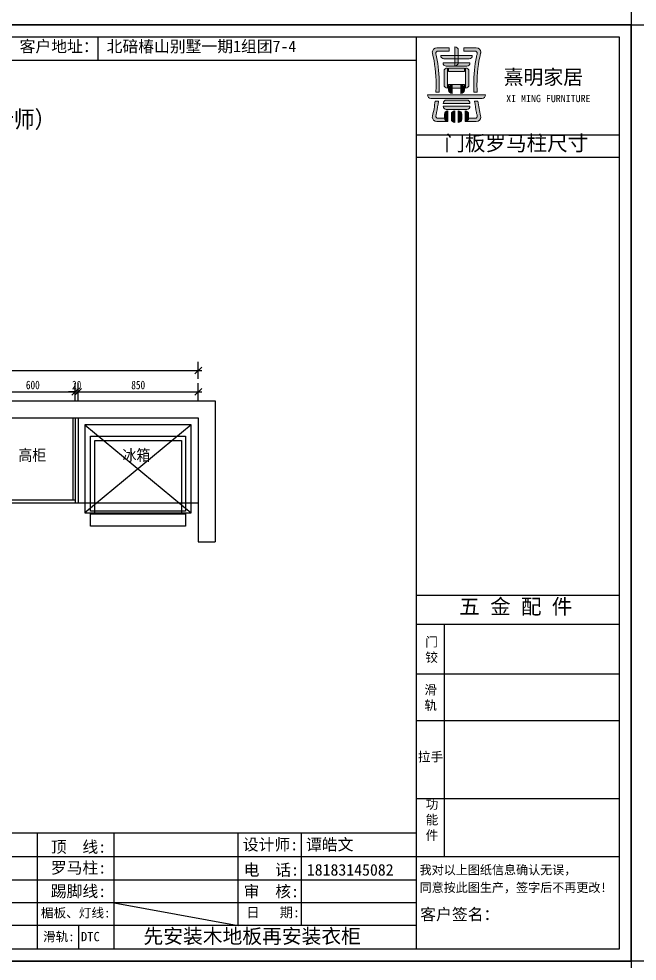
# Model space of a CAD drawing. Header units: millimetres. Extents: x -497855 to 324262, y -590254 to -173602.
# Drawn here: x -492930 to -488559, y -577022 to -570363 of the extents above; entities that cross this region are included whole.
import ezdxf

# ---------------------------------------------------------------- set-up
doc = ezdxf.new("R2010")
doc.units = ezdxf.units.MM
doc.header["$PDMODE"] = 3
for name, color, linetype in [('_U+56FE_U+5C42 1', 7, 'Continuous'), ('C', 145, 'Continuous'), ('DS-HIGH-CABINET', 40, 'Continuous'), ('水电图层', 4, 'Continuous')]:
    doc.layers.add(name, color=color, linetype=linetype)
doc.styles.get("Standard").update_dxf_attribs({"font": 'txt', "bigfont": 'gbcbig.shx'})
doc.styles.add('宋体', font='', dxfattribs={"width": 0.9})
doc.styles.add('数、文', font='', dxfattribs={"width": 0.8})
doc.styles.add('楷体', font='')
doc.styles.add('黑体', font='simhei.ttf')
doc.styles.get('宋体').set_extended_font_data('SimSun')
doc.styles.get('数、文').set_extended_font_data('SimSun')
doc.styles.get('楷体').set_extended_font_data('KaiTi_GB2312')
doc.dimstyles.new('60', dxfattribs={"dimscale": 60, "dimtxt": 1, "dimasz": 0.8, "dimexe": 1, "dimexo": 3, "dimgap": 0.3, "dimtad": 1, "dimdec": 0, "dimtxsty": '数、文', "dimblk": 'OBLIQUE', "dimcen": 0.3, "dimdle": 0.4, "dimclrd": 8, "dimclre": 8, "dimclrt": 1, "dimadec": 0, "dimazin": 0, "dimtfac": 1, "dimtdec": 0, "dimtix": 1, "dimtofl": 0, "dimtmove": 1, "dimatfit": 3, "dimldrblk": 'DOT', "dimfxl": 1, "dimfxlon": 1, "dimtolj": 1, "dimarcsym": 0})

# ---------------------------------------------------------------- blocks, each defined once
blk = doc.blocks.new('block 6')
at = {"layer": '_U+56FE_U+5C42 1'}
h = blk.add_hatch(color=12, dxfattribs=at)
h.dxf.hatch_style = 2
edge = h.paths.add_edge_path()
edge.add_spline(control_points=[(-140.58, 48.54), (-140.58, 48.54), (-140.58, 48.54), (-140.58, 48.54), (-140.58, 48.54), (-140.58, 48.77), (-140.75, 48.96), (-140.96, 48.96), (-140.96, 48.96), (-143.4, 48.96), (-143.4, 48.96), (-143.6, 48.96), (-143.77, 48.77), (-143.77, 48.54), (-143.77, 48.54), (-143.77, 48.54), (-143.77, 48.54), (-143.77, 48.54), (-140.58, 48.54), (-140.58, 48.54), (-140.58, 48.54)], knot_values=[0, 0, 0, 0, 0.0001, 0.0002, 1, 1, 1, 2, 2, 2, 3, 3, 3, 4, 4, 4, 5, 5, 5, 6, 6, 6, 6], degree=3, periodic=0)
h = blk.add_hatch(color=12, dxfattribs=at)
h.dxf.hatch_style = 2
edge = h.paths.add_edge_path()
edge.add_spline(control_points=[(-140.58, 48.25), (-140.58, 48.25), (-140.58, 48.25), (-140.58, 48.25), (-140.58, 48.25), (-140.58, 48.01), (-140.75, 47.83), (-140.96, 47.83), (-140.96, 47.83), (-143.4, 47.83), (-143.4, 47.83), (-143.6, 47.83), (-143.77, 48.01), (-143.77, 48.25), (-143.77, 48.25), (-143.77, 48.25), (-143.77, 48.25), (-143.77, 48.25), (-140.58, 48.25), (-140.58, 48.25), (-140.58, 48.25)], knot_values=[0, 0, 0, 0, 0.0001, 0.0002, 1, 1, 1, 2, 2, 2, 3, 3, 3, 4, 4, 4, 5, 5, 5, 6, 6, 6, 6], degree=3, periodic=0)
at = {"layer": '_U+56FE_U+5C42 1', "lineweight": 0}
for points in [[(-140.58, 48.54), (-140.58, 48.54), (-140.58, 48.54), (-140.58, 48.54), (-140.58, 48.77), (-140.75, 48.96), (-140.96, 48.96), (-140.96, 48.96), (-143.4, 48.96), (-143.4, 48.96), (-143.6, 48.96), (-143.77, 48.77), (-143.77, 48.54), (-143.77, 48.54), (-143.77, 48.54), (-143.77, 48.54), (-143.77, 48.54), (-140.58, 48.54), (-140.58, 48.54)], [(-140.58, 48.25), (-140.58, 48.25), (-140.58, 48.25), (-140.58, 48.25), (-140.58, 48.01), (-140.75, 47.83), (-140.96, 47.83), (-140.96, 47.83), (-143.4, 47.83), (-143.4, 47.83), (-143.6, 47.83), (-143.77, 48.01), (-143.77, 48.25), (-143.77, 48.25), (-143.77, 48.25), (-143.77, 48.25), (-143.77, 48.25), (-140.58, 48.25), (-140.58, 48.25)]]:
    blk.add_open_spline(points, degree=3, knots=[0, 0, 0, 0, 1, 1, 1, 2, 2, 2, 3, 3, 3, 4, 4, 4, 5, 5, 5, 6, 6, 6, 6], dxfattribs=at)
blk = doc.blocks.new('block 7')
at = {"layer": '_U+56FE_U+5C42 1'}
h = blk.add_hatch(color=12, dxfattribs=at)
h.dxf.hatch_style = 2
edge = h.paths.add_edge_path()
edge.add_spline(control_points=[(-143.19, 46.42), (-143.19, 46.42), (-143.19, 46.42), (-143.19, 46.42), (-143.19, 46.42), (-143.42, 46.42), (-143.61, 46.59), (-143.61, 46.8), (-143.61, 46.8), (-143.61, 47.3), (-143.61, 47.3), (-143.61, 47.51), (-143.42, 47.68), (-143.19, 47.68), (-143.19, 47.68), (-143.19, 47.68), (-143.19, 47.68), (-143.19, 47.68), (-143.19, 46.42), (-143.19, 46.42), (-143.19, 46.42)], knot_values=[0, 0, 0, 0, 0.0001, 0.0002, 1, 1, 1, 2, 2, 2, 3, 3, 3, 4, 4, 4, 5, 5, 5, 6, 6, 6, 6], degree=3, periodic=0)
h = blk.add_hatch(color=12, dxfattribs=at)
h.dxf.hatch_style = 2
edge = h.paths.add_edge_path()
edge.add_spline(control_points=[(-142.37, 46.31), (-142.37, 46.31), (-142.37, 46.31), (-142.37, 46.31), (-142.37, 46.31), (-142.61, 46.31), (-142.79, 46.48), (-142.79, 46.69), (-142.79, 46.69), (-142.79, 47.3), (-142.79, 47.3), (-142.79, 47.51), (-142.61, 47.68), (-142.37, 47.68), (-142.37, 47.68), (-142.37, 47.68), (-142.37, 47.68), (-142.37, 47.68), (-142.37, 46.31), (-142.37, 46.31), (-142.37, 46.31)], knot_values=[0, 0, 0, 0, 0.0001, 0.0002, 1, 1, 1, 2, 2, 2, 3, 3, 3, 4, 4, 4, 5, 5, 5, 6, 6, 6, 6], degree=3, periodic=0)
h = blk.add_hatch(color=12, dxfattribs=at)
h.dxf.hatch_style = 2
edge = h.paths.add_edge_path()
edge.add_spline(control_points=[(-141.98, 46.31), (-141.98, 46.31), (-141.98, 46.31), (-141.98, 46.31), (-141.98, 46.31), (-141.75, 46.31), (-141.56, 46.48), (-141.56, 46.69), (-141.56, 46.69), (-141.56, 47.3), (-141.56, 47.3), (-141.56, 47.51), (-141.75, 47.68), (-141.98, 47.68), (-141.98, 47.68), (-141.98, 47.68), (-141.98, 47.68), (-141.98, 47.68), (-141.98, 46.31), (-141.98, 46.31), (-141.98, 46.31)], knot_values=[0, 0, 0, 0, 0.0001, 0.0002, 1, 1, 1, 2, 2, 2, 3, 3, 3, 4, 4, 4, 5, 5, 5, 6, 6, 6, 6], degree=3, periodic=0)
h = blk.add_hatch(color=12, dxfattribs=at)
h.dxf.hatch_style = 2
edge = h.paths.add_edge_path()
edge.add_spline(control_points=[(-141.17, 46.42), (-141.17, 46.42), (-141.17, 46.42), (-141.17, 46.42), (-141.17, 46.42), (-140.93, 46.42), (-140.74, 46.59), (-140.74, 46.8), (-140.74, 46.8), (-140.74, 47.3), (-140.74, 47.3), (-140.74, 47.51), (-140.93, 47.68), (-141.17, 47.68), (-141.17, 47.68), (-141.17, 47.68), (-141.17, 47.68), (-141.17, 47.68), (-141.17, 46.42), (-141.17, 46.42), (-141.17, 46.42)], knot_values=[0, 0, 0, 0, 0.0001, 0.0002, 1, 1, 1, 2, 2, 2, 3, 3, 3, 4, 4, 4, 5, 5, 5, 6, 6, 6, 6], degree=3, periodic=0)
at = {"layer": '_U+56FE_U+5C42 1', "lineweight": 0}
for points in [[(-143.19, 46.42), (-143.19, 46.42), (-143.19, 46.42), (-143.19, 46.42), (-143.42, 46.42), (-143.61, 46.59), (-143.61, 46.8), (-143.61, 46.8), (-143.61, 47.3), (-143.61, 47.3), (-143.61, 47.51), (-143.42, 47.68), (-143.19, 47.68), (-143.19, 47.68), (-143.19, 47.68), (-143.19, 47.68), (-143.19, 47.68), (-143.19, 46.42), (-143.19, 46.42)], [(-142.37, 46.31), (-142.37, 46.31), (-142.37, 46.31), (-142.37, 46.31), (-142.61, 46.31), (-142.79, 46.48), (-142.79, 46.69), (-142.79, 46.69), (-142.79, 47.3), (-142.79, 47.3), (-142.79, 47.51), (-142.61, 47.68), (-142.37, 47.68), (-142.37, 47.68), (-142.37, 47.68), (-142.37, 47.68), (-142.37, 47.68), (-142.37, 46.31), (-142.37, 46.31)], [(-141.98, 46.31), (-141.98, 46.31), (-141.98, 46.31), (-141.98, 46.31), (-141.75, 46.31), (-141.56, 46.48), (-141.56, 46.69), (-141.56, 46.69), (-141.56, 47.3), (-141.56, 47.3), (-141.56, 47.51), (-141.75, 47.68), (-141.98, 47.68), (-141.98, 47.68), (-141.98, 47.68), (-141.98, 47.68), (-141.98, 47.68), (-141.98, 46.31), (-141.98, 46.31)], [(-141.17, 46.42), (-141.17, 46.42), (-141.17, 46.42), (-141.17, 46.42), (-140.93, 46.42), (-140.74, 46.59), (-140.74, 46.8), (-140.74, 46.8), (-140.74, 47.3), (-140.74, 47.3), (-140.74, 47.51), (-140.93, 47.68), (-141.17, 47.68), (-141.17, 47.68), (-141.17, 47.68), (-141.17, 47.68), (-141.17, 47.68), (-141.17, 46.42), (-141.17, 46.42)]]:
    blk.add_open_spline(points, degree=3, knots=[0, 0, 0, 0, 1, 1, 1, 2, 2, 2, 3, 3, 3, 4, 4, 4, 5, 5, 5, 6, 6, 6, 6], dxfattribs=at)
blk = doc.blocks.new('block 8')
at = {"layer": '_U+56FE_U+5C42 1'}
h = blk.add_hatch(color=12, dxfattribs=at)
h.dxf.hatch_style = 2
edge = h.paths.add_edge_path()
edge.add_spline(control_points=[(-143.24, 50.38), (-143.24, 50.38), (-143.24, 50.38), (-143.24, 50.38), (-143.24, 50.38), (-143.47, 50.38), (-143.66, 50.54), (-143.66, 50.75), (-143.66, 50.75), (-143.66, 52.38), (-143.66, 52.38), (-143.66, 52.59), (-143.47, 52.75), (-143.24, 52.75), (-143.24, 52.75), (-143.24, 52.75), (-143.24, 52.75), (-143.24, 52.75), (-143.24, 50.38), (-143.24, 50.38), (-143.24, 50.38)], knot_values=[0, 0, 0, 0, 0.0001, 0.0002, 1, 1, 1, 2, 2, 2, 3, 3, 3, 4, 4, 4, 5, 5, 5, 6, 6, 6, 6], degree=3, periodic=0)
h = blk.add_hatch(color=12, dxfattribs=at)
h.dxf.hatch_style = 2
edge = h.paths.add_edge_path()
edge.add_spline(control_points=[(-141.12, 52.75), (-141.12, 52.75), (-141.12, 52.75), (-141.12, 52.75), (-141.12, 52.75), (-140.89, 52.75), (-140.7, 52.59), (-140.7, 52.38), (-140.7, 52.38), (-140.7, 50.75), (-140.7, 50.75), (-140.7, 50.54), (-140.89, 50.38), (-141.12, 50.38), (-141.12, 50.38), (-141.12, 50.38), (-141.12, 50.38), (-141.12, 50.38), (-141.12, 52.75), (-141.12, 52.75), (-141.12, 52.75)], knot_values=[0, 0, 0, 0, 0.0001, 0.0002, 1, 1, 1, 2, 2, 2, 3, 3, 3, 4, 4, 4, 5, 5, 5, 6, 6, 6, 6], degree=3, periodic=0)
at = {"layer": '_U+56FE_U+5C42 1', "lineweight": 0}
for points in [[(-143.24, 50.38), (-143.24, 50.38), (-143.24, 50.38), (-143.24, 50.38), (-143.47, 50.38), (-143.66, 50.54), (-143.66, 50.75), (-143.66, 50.75), (-143.66, 52.38), (-143.66, 52.38), (-143.66, 52.59), (-143.47, 52.75), (-143.24, 52.75), (-143.24, 52.75), (-143.24, 52.75), (-143.24, 52.75), (-143.24, 52.75), (-143.24, 50.38), (-143.24, 50.38)], [(-141.12, 52.75), (-141.12, 52.75), (-141.12, 52.75), (-141.12, 52.75), (-140.89, 52.75), (-140.7, 52.59), (-140.7, 52.38), (-140.7, 52.38), (-140.7, 50.75), (-140.7, 50.75), (-140.7, 50.54), (-140.89, 50.38), (-141.12, 50.38), (-141.12, 50.38), (-141.12, 50.38), (-141.12, 50.38), (-141.12, 50.38), (-141.12, 52.75), (-141.12, 52.75)]]:
    blk.add_open_spline(points, degree=3, knots=[0, 0, 0, 0, 1, 1, 1, 2, 2, 2, 3, 3, 3, 4, 4, 4, 5, 5, 5, 6, 6, 6, 6], dxfattribs=at)
blk = doc.blocks.new('block 9')
at = {"layer": '_U+56FE_U+5C42 1'}
h = blk.add_hatch(color=12, dxfattribs=at)
h.dxf.hatch_style = 2
h.paths.add_polyline_path([(-141.25, 52.75), (-143.11, 52.75), (-143.11, 52.33), (-141.25, 52.33)])
h = blk.add_hatch(color=12, dxfattribs=at)
h.dxf.hatch_style = 2
h.paths.add_polyline_path([(-141.25, 50.8), (-143.11, 50.8), (-143.11, 50.38), (-141.25, 50.38)])
h = blk.add_hatch(color=12, dxfattribs=at)
h.dxf.hatch_style = 2
edge = h.paths.add_edge_path()
edge.add_spline(control_points=[(-142.69, 49.75), (-142.69, 49.75), (-142.69, 49.75), (-142.69, 49.75), (-142.69, 49.75), (-142.92, 49.75), (-143.11, 49.92), (-143.11, 50.13), (-143.11, 50.13), (-143.11, 50.4), (-143.11, 50.4), (-143.11, 50.61), (-142.92, 50.77), (-142.69, 50.77), (-142.69, 50.77), (-142.69, 50.77), (-142.69, 50.77), (-142.69, 50.77), (-142.69, 49.75), (-142.69, 49.75), (-142.69, 49.75)], knot_values=[0, 0, 0, 0, 0.0001, 0.0002, 1, 1, 1, 2, 2, 2, 3, 3, 3, 4, 4, 4, 5, 5, 5, 6, 6, 6, 6], degree=3, periodic=0)
h = blk.add_hatch(color=12, dxfattribs=at)
h.dxf.hatch_style = 2
edge = h.paths.add_edge_path()
edge.add_spline(control_points=[(-141.67, 49.75), (-141.67, 49.75), (-141.67, 49.75), (-141.67, 49.75), (-141.67, 49.75), (-141.43, 49.75), (-141.25, 49.92), (-141.25, 50.13), (-141.25, 50.13), (-141.25, 50.4), (-141.25, 50.4), (-141.25, 50.61), (-141.43, 50.77), (-141.67, 50.77), (-141.67, 50.77), (-141.67, 50.77), (-141.67, 50.77), (-141.67, 50.77), (-141.67, 49.75), (-141.67, 49.75), (-141.67, 49.75)], knot_values=[0, 0, 0, 0, 0.0001, 0.0002, 1, 1, 1, 2, 2, 2, 3, 3, 3, 4, 4, 4, 5, 5, 5, 6, 6, 6, 6], degree=3, periodic=0)
at = {"layer": '_U+56FE_U+5C42 1', "lineweight": 0}
for points in [[(-141.25, 52.75), (-143.11, 52.75), (-143.11, 52.33), (-141.25, 52.33), (-141.25, 52.75)], [(-141.25, 50.8), (-143.11, 50.8), (-143.11, 50.38), (-141.25, 50.38), (-141.25, 50.8)]]:
    blk.add_lwpolyline(points, dxfattribs=at)
for points in [[(-142.69, 49.75), (-142.69, 49.75), (-142.69, 49.75), (-142.69, 49.75), (-142.92, 49.75), (-143.11, 49.92), (-143.11, 50.13), (-143.11, 50.13), (-143.11, 50.4), (-143.11, 50.4), (-143.11, 50.61), (-142.92, 50.77), (-142.69, 50.77), (-142.69, 50.77), (-142.69, 50.77), (-142.69, 50.77), (-142.69, 50.77), (-142.69, 49.75), (-142.69, 49.75)], [(-141.67, 49.75), (-141.67, 49.75), (-141.67, 49.75), (-141.67, 49.75), (-141.43, 49.75), (-141.25, 49.92), (-141.25, 50.13), (-141.25, 50.13), (-141.25, 50.4), (-141.25, 50.4), (-141.25, 50.61), (-141.43, 50.77), (-141.67, 50.77), (-141.67, 50.77), (-141.67, 50.77), (-141.67, 50.77), (-141.67, 50.77), (-141.67, 49.75), (-141.67, 49.75)]]:
    blk.add_open_spline(points, degree=3, knots=[0, 0, 0, 0, 1, 1, 1, 2, 2, 2, 3, 3, 3, 4, 4, 4, 5, 5, 5, 6, 6, 6, 6], dxfattribs=at)
blk = doc.blocks.new('yuji')
at = {"linetype": 'Continuous'}
for points in [[(-530377.9, -475256.1), (-530999.9, -475256.1), (-530999.9, -476008.1), (-530377.9, -476008.1)], [(-530389.9, -475968.1), (-530919.9, -475968.1), (-530919.9, -475296.1), (-530389.9, -475296.1)], [(-530372.9, -475296.1), (-530284.9, -475296.1), (-530284.9, -475968.1), (-530372.9, -475968.1)]]:
    blk.add_lwpolyline(points, close=True, dxfattribs=at)
at = {"color": 39}
blk.add_lwpolyline([(-530372.9, -475938.1), (-530889.9, -475938.1), (-530889.9, -475326.1), (-530372.9, -475326.1)], close=True, dxfattribs=at)
at = {"layer": 'DS-HIGH-CABINET', "color": 8}
for p, q in [((-530999.9, -475256.1), (-530377.9, -476008.1)), ((-530999.9, -476008.1), (-530377.9, -475256.1))]:
    blk.add_line(p, q, dxfattribs=at)
blk = doc.blocks.new('_Oblique')
at = {"color": 0, "linetype": 'ByBlock', "lineweight": -2}
blk.add_line((-0.5, -0.5), (0.5, 0.5), dxfattribs=at)
blk = doc.blocks.new('*D226')
at = {"layer": 'Defpoints', "color": 0}
for p in [(-492531.59, -572998.57), (-493131.59, -573782.62), (-492531.59, -573782.62)]:
    blk.add_point(p, dxfattribs=at)
at = {"layer": '水电图层', "color": 8, "lineweight": -2}
for p, q in [((-493131.59, -573058.57), (-493131.59, -572938.57)), ((-492531.59, -573058.57), (-492531.59, -572938.57)), ((-493155.59, -572998.57), (-492507.59, -572998.57))]:
    blk.add_line(p, q, dxfattribs=at)
at = {"layer": '水电图层', "color": 8, "lineweight": -2, "xscale": 48, "yscale": 48, "zscale": 48, "rotation": 180}
blk.add_blockref('_Oblique', (-493131.59, -572998.57), dxfattribs=at)
at = {"layer": '水电图层', "color": 8, "lineweight": -2, "xscale": 48, "yscale": 48, "zscale": 48}
blk.add_blockref('_Oblique', (-492531.59, -572998.57), dxfattribs=at)
at = {"layer": '水电图层', "color": 1, "insert": (-492831.59, -572950.57), "char_height": 60, "attachment_point": 5, "style": '数、文'}
blk.add_mtext('\\A1;600', dxfattribs=at)
blk = doc.blocks.new('*D227')
at = {"layer": 'Defpoints', "color": 0}
for p in [(-492511.59, -572998.57), (-492531.59, -573782.62), (-492511.59, -573782.62)]:
    blk.add_point(p, dxfattribs=at)
at = {"layer": '水电图层', "color": 8, "lineweight": -2}
for p, q in [((-492531.59, -573058.57), (-492531.59, -572938.57)), ((-492511.59, -573058.57), (-492511.59, -572938.57)), ((-492531.59, -572998.57), (-492579.59, -572998.57)), ((-492511.59, -572998.57), (-492463.59, -572998.57))]:
    blk.add_line(p, q, dxfattribs=at)
at = {"layer": '水电图层', "color": 8, "lineweight": -2, "xscale": 48, "yscale": 48, "zscale": 48}
blk.add_blockref('_Oblique', (-492531.59, -572998.57), dxfattribs=at)
at = {"layer": '水电图层', "color": 8, "lineweight": -2, "xscale": 48, "yscale": 48, "zscale": 48, "rotation": 180}
blk.add_blockref('_Oblique', (-492511.59, -572998.57), dxfattribs=at)
at = {"layer": '水电图层', "color": 1, "insert": (-492521.59, -572950.57), "char_height": 60, "attachment_point": 5, "style": '数、文'}
blk.add_mtext('\\A1;20', dxfattribs=at)
blk = doc.blocks.new('*D228')
at = {"layer": 'Defpoints', "color": 0}
for p in [(-491661.59, -572998.57), (-492511.59, -573782.62), (-491661.59, -573782.62)]:
    blk.add_point(p, dxfattribs=at)
at = {"layer": '水电图层', "color": 8, "lineweight": -2}
for p, q in [((-492511.59, -573058.57), (-492511.59, -572938.57)), ((-491661.59, -573058.57), (-491661.59, -572938.57)), ((-492535.59, -572998.57), (-491637.59, -572998.57))]:
    blk.add_line(p, q, dxfattribs=at)
at = {"layer": '水电图层', "color": 8, "lineweight": -2, "xscale": 48, "yscale": 48, "zscale": 48, "rotation": 180}
blk.add_blockref('_Oblique', (-492511.59, -572998.57), dxfattribs=at)
at = {"layer": '水电图层', "color": 8, "lineweight": -2, "xscale": 48, "yscale": 48, "zscale": 48}
blk.add_blockref('_Oblique', (-491661.59, -572998.57), dxfattribs=at)
at = {"layer": '水电图层', "color": 1, "insert": (-492086.59, -572950.57), "char_height": 60, "attachment_point": 5, "style": '数、文'}
blk.add_mtext('\\A1;850', dxfattribs=at)
blk = doc.blocks.new('*D229')
at = {"layer": 'Defpoints', "color": 0}
for p in [(-491661.59, -572847.56), (-495111.59, -573182.62), (-491661.59, -573182.62)]:
    blk.add_point(p, dxfattribs=at)
at = {"layer": '水电图层', "color": 8, "lineweight": -2}
for p, q in [((-495111.59, -572907.56), (-495111.59, -572787.56)), ((-491661.59, -572907.56), (-491661.59, -572787.56)), ((-495135.59, -572847.56), (-491637.59, -572847.56))]:
    blk.add_line(p, q, dxfattribs=at)
at = {"layer": '水电图层', "color": 8, "lineweight": -2, "xscale": 48, "yscale": 48, "zscale": 48, "rotation": 180}
blk.add_blockref('_Oblique', (-495111.59, -572847.56), dxfattribs=at)
at = {"layer": '水电图层', "color": 8, "lineweight": -2, "xscale": 48, "yscale": 48, "zscale": 48}
blk.add_blockref('_Oblique', (-491661.59, -572847.56), dxfattribs=at)
at = {"layer": '水电图层', "color": 1, "insert": (-493386.59, -572799.56), "char_height": 60, "attachment_point": 5, "style": '数、文'}
blk.add_mtext('\\A1;3450', dxfattribs=at)

msp = doc.modelspace()

# ---------------------------------------------------------------- hatches: boundary and pattern name
at = {"layer": '_U+56FE_U+5C42 1'}
h = msp.add_hatch(color=12, dxfattribs=at)
h.dxf.hatch_style = 2
edge = h.paths.add_edge_path()
edge.add_spline(control_points=[(-490006.83, -570605.68), (-490006.83, -570605.68), (-490006.74, -570606.09), (-490006.62, -570606.51), (-490006.49, -570606.91), (-489989.68, -570673.32), (-489980.81, -570749.23), (-489980.81, -570828.35), (-489980.81, -570846.33), (-489981.32, -570864.13), (-489982.18, -570881.69), (-489982.18, -570881.69), (-489959.27, -570881.69), (-489959.27, -570881.69), (-489958.39, -570864.09), (-489957.9, -570846.33), (-489957.9, -570828.35), (-489957.9, -570758.85), (-489964.69, -570691.69), (-489977.52, -570630.87), (-489979.04, -570623.67), (-489980.63, -570616.52), (-489982.28, -570609.47), (-489982.28, -570609.47), (-489982.22, -570609.47), (-489982.22, -570609.47), (-489982.47, -570608.37), (-489982.65, -570607.23), (-489982.65, -570606), (-489982.65, -570597.78), (-489975.97, -570591.09), (-489967.73, -570591.09), (-489967.73, -570591.09), (-489887.29, -570591.09), (-489887.29, -570591.09), (-489887.29, -570591.09), (-489887.29, -570568.16), (-489887.29, -570568.16), (-489887.29, -570568.16), (-489976.04, -570568.16), (-489976.04, -570568.16), (-489993.39, -570568.16), (-490007.45, -570582.24), (-490007.45, -570599.6), (-490007.45, -570601.68), (-490007.21, -570603.69), (-490006.83, -570605.68)], knot_values=[0, 0, 0, 0, 0.0001, 1, 1, 1, 2, 2, 2, 3, 3, 3, 4, 4, 4, 5, 5, 5, 6, 6, 6, 7, 7, 7, 8, 8, 8, 9, 9, 9, 10, 10, 10, 11, 11, 11, 12, 12, 12, 13, 13, 13, 14, 14, 14, 15, 15, 15, 15], degree=3, periodic=0)
h = msp.add_hatch(color=12, dxfattribs=at)
h.dxf.hatch_style = 2
edge = h.paths.add_edge_path()
edge.add_spline(control_points=[(-489848.87, -570695.78), (-489848.87, -570695.78), (-489848.87, -570695.78), (-489848.87, -570561.38), (-489848.87, -570561.38), (-489848.87, -570561.38), (-489848.87, -570561.38), (-489848.87, -570561.38), (-489835.01, -570561.38), (-489823.79, -570571.49), (-489823.79, -570583.94), (-489823.79, -570583.94), (-489823.79, -570673.21), (-489823.79, -570673.21), (-489823.79, -570685.66), (-489835.01, -570695.78), (-489848.87, -570695.78), (-489848.87, -570695.78), (-489848.87, -570695.78), (-489848.87, -570695.78)], knot_values=[0, 0, 0, 0, 0.0001, 1, 1, 1, 2, 2, 2, 3, 3, 3, 4, 4, 4, 5, 5, 5, 6, 6, 6, 6], degree=3, periodic=0)
h = msp.add_hatch(color=12, dxfattribs=at)
h.dxf.hatch_style = 2
edge = h.paths.add_edge_path()
edge.add_spline(control_points=[(-489705.48, -570591.15), (-489705.48, -570591.15), (-489705.3, -570591.15), (-489705.14, -570591.09), (-489704.94, -570591.09), (-489696.7, -570591.09), (-489690.01, -570597.78), (-489690.01, -570606), (-489690.01, -570607.09), (-489690.08, -570608.08), (-489690.32, -570609.09), (-489690.32, -570609.09), (-489690.26, -570609.09), (-489690.26, -570609.09), (-489692, -570616.3), (-489693.59, -570623.53), (-489695.14, -570630.87), (-489707.96, -570691.69), (-489714.77, -570758.85), (-489714.77, -570828.35), (-489714.77, -570846.33), (-489714.28, -570864.09), (-489713.4, -570881.69), (-489713.4, -570881.69), (-489690.48, -570881.69), (-489690.48, -570881.69), (-489691.39, -570864.13), (-489691.84, -570846.33), (-489691.84, -570828.35), (-489691.84, -570749.96), (-489683.16, -570674.65), (-489666.65, -570608.64), (-489666.36, -570607.48), (-489666.03, -570606.4), (-489665.72, -570605.26), (-489665.38, -570603.4), (-489665.15, -570601.52), (-489665.15, -570599.6), (-489665.15, -570582.24), (-489679.22, -570568.16), (-489696.57, -570568.16), (-489696.57, -570568.16), (-489785.37, -570568.16), (-489785.37, -570568.16), (-489785.37, -570568.16), (-489785.37, -570591.09), (-489785.37, -570591.09), (-489785.37, -570591.09), (-489705.48, -570591.09), (-489705.48, -570591.09), (-489705.48, -570591.09), (-489705.48, -570591.15), (-489705.48, -570591.15)], knot_values=[0, 0, 0, 0, 0.0001, 1, 1, 1, 2, 2, 2, 3, 3, 3, 4, 4, 4, 5, 5, 5, 6, 6, 6, 7, 7, 7, 8, 8, 8, 9, 9, 9, 10, 10, 10, 11, 11, 11, 12, 12, 12, 13, 13, 13, 14, 14, 14, 15, 15, 15, 16, 16, 16, 17, 17, 17, 17], degree=3, periodic=0)
h = msp.add_hatch(color=12, dxfattribs=at)
h.dxf.hatch_style = 2
edge = h.paths.add_edge_path()
edge.add_spline(control_points=[(-489947.89, -570621.33), (-489947.89, -570621.33), (-489947.89, -570621.33), (-489724.78, -570621.33), (-489724.78, -570621.33), (-489724.78, -570621.33), (-489724.78, -570621.33), (-489724.78, -570621.33), (-489724.78, -570635.19), (-489734.88, -570646.39), (-489747.33, -570646.39), (-489747.33, -570646.39), (-489925.31, -570646.39), (-489925.31, -570646.39), (-489937.78, -570646.39), (-489947.89, -570635.19), (-489947.89, -570621.33), (-489947.89, -570621.33), (-489947.89, -570621.33), (-489947.89, -570621.33)], knot_values=[0, 0, 0, 0, 0.0001, 1, 1, 1, 2, 2, 2, 3, 3, 3, 4, 4, 4, 5, 5, 5, 6, 6, 6, 6], degree=3, periodic=0)
h = msp.add_hatch(color=12, dxfattribs=at)
h.dxf.hatch_style = 2
edge = h.paths.add_edge_path()
edge.add_spline(control_points=[(-489931.51, -570673.12), (-489931.51, -570673.12), (-489931.51, -570673.12), (-489741.15, -570673.12), (-489741.15, -570673.12), (-489741.15, -570673.12), (-489741.15, -570673.12), (-489741.15, -570673.12), (-489741.15, -570686.96), (-489751.27, -570698.2), (-489763.69, -570698.2), (-489763.69, -570698.2), (-489908.98, -570698.2), (-489908.98, -570698.2), (-489921.43, -570698.2), (-489931.51, -570686.96), (-489931.51, -570673.12), (-489931.51, -570673.12), (-489931.51, -570673.12), (-489931.51, -570673.12)], knot_values=[0, 0, 0, 0, 0.0001, 1, 1, 1, 2, 2, 2, 3, 3, 3, 4, 4, 4, 5, 5, 5, 6, 6, 6, 6], degree=3, periodic=0)
h = msp.add_hatch(color=12, dxfattribs=at)
h.dxf.hatch_style = 2
edge = h.paths.add_edge_path()
edge.add_spline(control_points=[(-490040.48, -570900.27), (-490040.48, -570900.27), (-490040.48, -570900.27), (-489632.18, -570900.27), (-489632.18, -570900.27), (-489632.18, -570900.27), (-489632.18, -570900.27), (-489632.18, -570900.27), (-489632.18, -570914.09), (-489642.25, -570925.39), (-489654.7, -570925.39), (-489654.7, -570925.39), (-490017.95, -570925.39), (-490017.95, -570925.39), (-490030.4, -570925.39), (-490040.48, -570914.09), (-490040.48, -570900.27), (-490040.48, -570900.27), (-490040.48, -570900.27), (-490040.48, -570900.27)], knot_values=[0, 0, 0, 0, 0.0001, 1, 1, 1, 2, 2, 2, 3, 3, 3, 4, 4, 4, 5, 5, 5, 6, 6, 6, 6], degree=3, periodic=0)
h = msp.add_hatch(color=12, dxfattribs=at)
h.dxf.hatch_style = 2
edge = h.paths.add_edge_path()
edge.add_spline(control_points=[(-489969.08, -571065.57), (-489969.08, -571065.57), (-489976.69, -571064.9), (-489982.65, -571058.57), (-489982.65, -571050.77), (-489982.65, -571049.86), (-489982.55, -571049.01), (-489982.4, -571048.16), (-489982.4, -571048.16), (-489982.53, -571048.16), (-489982.53, -571048.16), (-489980.79, -571040.79), (-489979.09, -571033.35), (-489977.54, -571025.81), (-489971.99, -570999.57), (-489967.51, -570972.27), (-489964.35, -570943.95), (-489964.35, -570943.95), (-489987.35, -570943.95), (-489987.35, -570943.95), (-489991.65, -570980.87), (-489998.02, -571016.23), (-490006.36, -571049.27), (-490006.51, -571049.93), (-490006.69, -571050.59), (-490006.85, -571051.27), (-490007.21, -571053.17), (-490007.45, -571055.09), (-490007.45, -571057.09), (-490007.45, -571074.44), (-489993.39, -571088.48), (-489976.04, -571088.48), (-489976.04, -571088.48), (-489896.6, -571088.48), (-489896.6, -571088.48), (-489896.6, -571088.48), (-489896.6, -571065.57), (-489896.6, -571065.57), (-489896.6, -571065.57), (-489969.08, -571065.57), (-489969.08, -571065.57)], knot_values=[0, 0, 0, 0, 0.0001, 1, 1, 1, 2, 2, 2, 3, 3, 3, 4, 4, 4, 5, 5, 5, 6, 6, 6, 7, 7, 7, 8, 8, 8, 9, 9, 9, 10, 10, 10, 11, 11, 11, 12, 12, 12, 13, 13, 13, 13], degree=3, periodic=0)
h = msp.add_hatch(color=12, dxfattribs=at)
h.dxf.hatch_style = 2
edge = h.paths.add_edge_path()
edge.add_spline(control_points=[(-489665.69, -571051.74), (-489665.69, -571051.74), (-489666.03, -571050.51), (-489666.3, -571049.28), (-489666.63, -571048.04), (-489674.8, -571015.4), (-489681.09, -570980.47), (-489685.31, -570943.95), (-489685.31, -570943.95), (-489708.34, -570943.95), (-489708.34, -570943.95), (-489705.14, -570972.23), (-489700.64, -570999.57), (-489695.14, -571025.81), (-489693.59, -571033.13), (-489692, -571040.34), (-489690.3, -571047.48), (-489690.3, -571047.48), (-489690.39, -571047.48), (-489690.39, -571047.48), (-489690.14, -571048.56), (-489689.98, -571049.65), (-489689.98, -571050.77), (-489689.98, -571058.57), (-489695.94, -571064.9), (-489703.57, -571065.57), (-489703.57, -571065.57), (-489776.07, -571065.57), (-489776.07, -571065.57), (-489776.07, -571065.57), (-489776.07, -571088.48), (-489776.07, -571088.48), (-489776.07, -571088.48), (-489696.57, -571088.48), (-489696.57, -571088.48), (-489679.22, -571088.48), (-489665.15, -571074.44), (-489665.15, -571057.09), (-489665.15, -571055.25), (-489665.38, -571053.46), (-489665.69, -571051.74)], knot_values=[0, 0, 0, 0, 0.0001, 1, 1, 1, 2, 2, 2, 3, 3, 3, 4, 4, 4, 5, 5, 5, 6, 6, 6, 7, 7, 7, 8, 8, 8, 9, 9, 9, 10, 10, 10, 11, 11, 11, 12, 12, 12, 13, 13, 13, 13], degree=3, periodic=0)

# ---------------------------------------------------------------- linework, layer by layer
at = {"color": 7}
for p, q in [((-497855.33, -570405.23), (-488601.43, -570405.23)), ((-492370.67, -570655.93), (-492370.67, -570489.35)), ((-490122.25, -570489.35), (-490122.25, -576937.38)), ((-497771.2, -570655.93), (-490122.25, -570655.93)), ((-490122.25, -571181.86), (-488685.56, -571181.86)), ((-490122.25, -571341.49), (-488685.56, -571341.49)), ((-490122.25, -574435.24), (-488685.56, -574435.24)), ((-490122.25, -574640.92), (-488685.56, -574640.92)), ((-489922.71, -574640.92), (-489922.71, -576284.97)), ((-490122.25, -574991.21), (-488685.56, -574991.21)), ((-490122.25, -575321.74), (-488685.56, -575321.74)), ((-490119.21, -575871.44), (-488682.52, -575871.44)), ((-490122.25, -576117.27), (-497771.2, -576117.27)), ((-492798.57, -576937.38), (-492798.57, -576117.27)), ((-492255.78, -576937.38), (-492255.78, -576117.27)), ((-490932.46, -576769.68), (-490932.46, -576117.27)), ((-488685.56, -576283.84), (-497771.2, -576283.84)), ((-490122.25, -576450.42), (-497771.2, -576450.42)), ((-490122.25, -576610.05), (-497771.2, -576610.05)), ((-490122.25, -576769.68), (-497771.2, -576769.68))]:
    msp.add_line(p, q, dxfattribs=at)
for p, q in [((-491379.26, -576769.68), (-491379.26, -576117.27)), ((-492255.78, -576610.05), (-491379.26, -576769.68)), ((-492509.61, -576769.68), (-492509.61, -576937.38))]:
    msp.add_line(p, q)
for points in [[(-488601.43, -570405.23), (-497855.33, -570405.23), (-497855.33, -563788.94), (-488601.43, -563788.94)], [(-497855.33, -563788.94), (-488601.43, -563788.94), (-488601.43, -570405.23), (-497855.33, -570405.23)], [(-488601.43, -577021.51), (-497855.33, -577021.51), (-497855.33, -570405.23), (-488601.43, -570405.23)], [(-497855.33, -570405.23), (-488601.43, -570405.23), (-488601.43, -577021.51), (-497855.33, -577021.51)], [(-479347.53, -577021.51), (-488601.43, -577021.51), (-488601.43, -570405.23), (-479347.53, -570405.23)], [(-488601.43, -570405.23), (-479347.53, -570405.23), (-479347.53, -577021.51), (-488601.43, -577021.51)], [(-497771.2, -570489.35), (-488685.56, -570489.35), (-488685.56, -576937.38), (-497771.2, -576937.38)], [(-488601.43, -583637.8), (-497855.33, -583637.8), (-497855.33, -577021.51), (-488601.43, -577021.51)], [(-497855.33, -577021.51), (-488601.43, -577021.51), (-488601.43, -583637.8), (-497855.33, -583637.8)]]:
    msp.add_lwpolyline(points, close=True, dxfattribs=at)
at = {"layer": '_U+56FE_U+5C42 1', "lineweight": 0}
for points, knots in [([(-489976.04, -570568.16), (-489993.39, -570568.16), (-490007.45, -570582.24), (-490007.45, -570599.6), (-490007.45, -570601.68), (-490007.21, -570603.69), (-490006.83, -570605.68), (-490006.74, -570606.09), (-490006.62, -570606.51), (-490006.49, -570606.91), (-489989.68, -570673.32), (-489980.81, -570749.23), (-489980.81, -570828.35), (-489980.81, -570846.33), (-489981.32, -570864.13), (-489982.18, -570881.69), (-489982.18, -570881.69), (-489959.27, -570881.69), (-489959.27, -570881.69), (-489958.39, -570864.09), (-489957.9, -570846.33), (-489957.9, -570828.35), (-489957.9, -570758.85), (-489964.69, -570691.69), (-489977.52, -570630.87), (-489979.04, -570623.67), (-489980.63, -570616.52), (-489982.28, -570609.47), (-489982.28, -570609.47), (-489982.22, -570609.47), (-489982.22, -570609.47), (-489982.47, -570608.37), (-489982.65, -570607.23), (-489982.65, -570606), (-489982.65, -570597.78), (-489975.97, -570591.09), (-489967.73, -570591.09), (-489967.73, -570591.09), (-489887.29, -570591.09), (-489887.29, -570591.09), (-489887.29, -570591.09), (-489887.29, -570568.16), (-489887.29, -570568.16), (-489887.29, -570568.16), (-489976.04, -570568.16), (-489976.04, -570568.16)], [0, 0, 0, 0, 1, 1, 1, 2, 2, 2, 3, 3, 3, 4, 4, 4, 5, 5, 5, 6, 6, 6, 7, 7, 7, 8, 8, 8, 9, 9, 9, 10, 10, 10, 11, 11, 11, 12, 12, 12, 13, 13, 13, 14, 14, 14, 15, 15, 15, 15]), ([(-489848.87, -570561.38), (-489848.87, -570561.38), (-489848.87, -570561.38), (-489848.87, -570561.38), (-489835.01, -570561.38), (-489823.79, -570571.49), (-489823.79, -570583.94), (-489823.79, -570583.94), (-489823.79, -570673.21), (-489823.79, -570673.21), (-489823.79, -570685.66), (-489835.01, -570695.78), (-489848.87, -570695.78), (-489848.87, -570695.78), (-489848.87, -570695.78), (-489848.87, -570695.78), (-489848.87, -570695.78), (-489848.87, -570561.38), (-489848.87, -570561.38)], [0, 0, 0, 0, 1, 1, 1, 2, 2, 2, 3, 3, 3, 4, 4, 4, 5, 5, 5, 6, 6, 6, 6]), ([(-489696.57, -570568.16), (-489696.57, -570568.16), (-489696.57, -570568.16), (-489785.37, -570568.16), (-489785.37, -570568.16), (-489785.37, -570568.16), (-489785.37, -570591.09), (-489785.37, -570591.09), (-489785.37, -570591.09), (-489705.48, -570591.09), (-489705.48, -570591.09), (-489705.48, -570591.09), (-489705.48, -570591.15), (-489705.48, -570591.15), (-489705.3, -570591.15), (-489705.14, -570591.09), (-489704.94, -570591.09), (-489696.7, -570591.09), (-489690.01, -570597.78), (-489690.01, -570606), (-489690.01, -570607.09), (-489690.08, -570608.08), (-489690.32, -570609.09), (-489690.32, -570609.09), (-489690.26, -570609.09), (-489690.26, -570609.09), (-489692, -570616.3), (-489693.59, -570623.53), (-489695.14, -570630.87), (-489707.96, -570691.69), (-489714.77, -570758.85), (-489714.77, -570828.35), (-489714.77, -570846.33), (-489714.28, -570864.09), (-489713.4, -570881.69), (-489713.4, -570881.69), (-489690.48, -570881.69), (-489690.48, -570881.69), (-489691.39, -570864.13), (-489691.84, -570846.33), (-489691.84, -570828.35), (-489691.84, -570749.96), (-489683.16, -570674.65), (-489666.65, -570608.64), (-489666.36, -570607.48), (-489666.03, -570606.4), (-489665.72, -570605.26), (-489665.38, -570603.4), (-489665.15, -570601.52), (-489665.15, -570599.6), (-489665.15, -570582.24), (-489679.22, -570568.16), (-489696.57, -570568.16)], [0, 0, 0, 0, 0, 1, 1, 1, 2, 2, 2, 3, 3, 3, 4, 4, 4, 5, 5, 5, 6, 6, 6, 7, 7, 7, 8, 8, 8, 9, 9, 9, 10, 10, 10, 11, 11, 11, 12, 12, 12, 13, 13, 13, 14, 14, 14, 15, 15, 15, 16, 16, 16, 17, 17, 17, 17]), ([(-489724.78, -570621.33), (-489724.78, -570621.33), (-489724.78, -570621.33), (-489724.78, -570621.33), (-489724.78, -570635.19), (-489734.88, -570646.39), (-489747.33, -570646.39), (-489747.33, -570646.39), (-489925.31, -570646.39), (-489925.31, -570646.39), (-489937.78, -570646.39), (-489947.89, -570635.19), (-489947.89, -570621.33), (-489947.89, -570621.33), (-489947.89, -570621.33), (-489947.89, -570621.33), (-489947.89, -570621.33), (-489724.78, -570621.33), (-489724.78, -570621.33)], [0, 0, 0, 0, 1, 1, 1, 2, 2, 2, 3, 3, 3, 4, 4, 4, 5, 5, 5, 6, 6, 6, 6]), ([(-489741.15, -570673.12), (-489741.15, -570673.12), (-489741.15, -570673.12), (-489741.15, -570673.12), (-489741.15, -570686.96), (-489751.27, -570698.2), (-489763.69, -570698.2), (-489763.69, -570698.2), (-489908.98, -570698.2), (-489908.98, -570698.2), (-489921.43, -570698.2), (-489931.51, -570686.96), (-489931.51, -570673.12), (-489931.51, -570673.12), (-489931.51, -570673.12), (-489931.51, -570673.12), (-489931.51, -570673.12), (-489741.15, -570673.12), (-489741.15, -570673.12)], [0, 0, 0, 0, 1, 1, 1, 2, 2, 2, 3, 3, 3, 4, 4, 4, 5, 5, 5, 6, 6, 6, 6]), ([(-489632.18, -570900.27), (-489632.18, -570900.27), (-489632.18, -570900.27), (-489632.18, -570900.27), (-489632.18, -570914.09), (-489642.25, -570925.39), (-489654.7, -570925.39), (-489654.7, -570925.39), (-490017.95, -570925.39), (-490017.95, -570925.39), (-490030.4, -570925.39), (-490040.48, -570914.09), (-490040.48, -570900.27), (-490040.48, -570900.27), (-490040.48, -570900.27), (-490040.48, -570900.27), (-490040.48, -570900.27), (-489632.18, -570900.27), (-489632.18, -570900.27)], [0, 0, 0, 0, 1, 1, 1, 2, 2, 2, 3, 3, 3, 4, 4, 4, 5, 5, 5, 6, 6, 6, 6]), ([(-489969.08, -571065.57), (-489976.69, -571064.9), (-489982.65, -571058.57), (-489982.65, -571050.77), (-489982.65, -571049.86), (-489982.55, -571049.01), (-489982.4, -571048.16), (-489982.4, -571048.16), (-489982.53, -571048.16), (-489982.53, -571048.16), (-489980.79, -571040.79), (-489979.09, -571033.35), (-489977.54, -571025.81), (-489971.99, -570999.57), (-489967.51, -570972.27), (-489964.35, -570943.95), (-489964.35, -570943.95), (-489987.35, -570943.95), (-489987.35, -570943.95), (-489991.65, -570980.87), (-489998.02, -571016.23), (-490006.36, -571049.27), (-490006.51, -571049.93), (-490006.69, -571050.59), (-490006.85, -571051.27), (-490007.21, -571053.17), (-490007.45, -571055.09), (-490007.45, -571057.09), (-490007.45, -571074.44), (-489993.39, -571088.48), (-489976.04, -571088.48), (-489976.04, -571088.48), (-489896.6, -571088.48), (-489896.6, -571088.48), (-489896.6, -571088.48), (-489896.6, -571065.57), (-489896.6, -571065.57), (-489896.6, -571065.57), (-489969.08, -571065.57), (-489969.08, -571065.57)], [0, 0, 0, 0, 1, 1, 1, 2, 2, 2, 3, 3, 3, 4, 4, 4, 5, 5, 5, 6, 6, 6, 7, 7, 7, 8, 8, 8, 9, 9, 9, 10, 10, 10, 11, 11, 11, 12, 12, 12, 13, 13, 13, 13]), ([(-489665.69, -571051.74), (-489666.03, -571050.51), (-489666.3, -571049.28), (-489666.63, -571048.04), (-489674.8, -571015.4), (-489681.09, -570980.47), (-489685.31, -570943.95), (-489685.31, -570943.95), (-489708.34, -570943.95), (-489708.34, -570943.95), (-489705.14, -570972.23), (-489700.64, -570999.57), (-489695.14, -571025.81), (-489693.59, -571033.13), (-489692, -571040.34), (-489690.3, -571047.48), (-489690.3, -571047.48), (-489690.39, -571047.48), (-489690.39, -571047.48), (-489690.14, -571048.56), (-489689.98, -571049.65), (-489689.98, -571050.77), (-489689.98, -571058.57), (-489695.94, -571064.9), (-489703.57, -571065.57), (-489703.57, -571065.57), (-489776.07, -571065.57), (-489776.07, -571065.57), (-489776.07, -571065.57), (-489776.07, -571088.48), (-489776.07, -571088.48), (-489776.07, -571088.48), (-489696.57, -571088.48), (-489696.57, -571088.48), (-489679.22, -571088.48), (-489665.15, -571074.44), (-489665.15, -571057.09), (-489665.15, -571055.25), (-489665.38, -571053.46), (-489665.69, -571051.74)], [0, 0, 0, 0, 1, 1, 1, 2, 2, 2, 3, 3, 3, 4, 4, 4, 5, 5, 5, 6, 6, 6, 7, 7, 7, 8, 8, 8, 9, 9, 9, 10, 10, 10, 11, 11, 11, 12, 12, 12, 13, 13, 13, 13])]:
    msp.add_open_spline(points, degree=3, knots=knots, dxfattribs=at)
at = {"layer": '水电图层', "color": 2}
for p, q in [((-496041.59, -573062.62), (-491541.59, -573062.62)), ((-491541.59, -573062.62), (-491541.59, -574057.62)), ((-495111.59, -573182.62), (-491661.59, -573182.62)), ((-491661.59, -573182.62), (-491661.59, -574057.62)), ((-491661.59, -574057.62), (-491541.59, -574057.62))]:
    msp.add_line(p, q, dxfattribs=at)
at = {"layer": '水电图层', "color": 255}
for p, q in [((-492549.59, -573182.62), (-492549.59, -573762.62)), ((-492531.59, -573182.62), (-492531.59, -573782.62)), ((-492511.59, -573182.62), (-492511.59, -573782.62)), ((-495111.59, -573782.62), (-491661.59, -573782.62)), ((-493131.59, -573762.62), (-492531.59, -573762.62))]:
    msp.add_line(p, q, dxfattribs=at)

# ---------------------------------------------------------------- block references
at = {"layer": '_U+56FE_U+5C42 1', "xscale": 59.60413078527199, "yscale": 59.60413078538841, "zscale": 59.604130785316}
for name in ['block 8', 'block 9', 'block 6', 'block 7']:
    msp.add_blockref(name, (-481362, -573855.13), dxfattribs=at)
at = {"layer": '水电图层', "color": 255, "rotation": 270}
msp.add_blockref('yuji', (-16455.48, -1104232.49), dxfattribs=at)

# ---------------------------------------------------------------- texts
at = {"color": 7, "attachment_point": 1}
for s, insert, char_height in [('{\\fKaiTi|b0|i0|c134|p49;客户地址： 北碚椿山别墅一期1组团7-4}', (-492924.99, -570516.63), 81.9625), ('{\\fKaiTi|b0|i0|c134|p49;门板罗马柱尺寸}', (-489922.33, -571188.29), 106.5512), ('{\\fKaiTi|b0|i0|c134|p49;五 金 配 件}', (-489816.67, -574462.44), 106.5512), ('{\\fKaiTi|b0|i0|c134|p49;拉手}', (-490109.47, -575544.6), 65.57), ('{\\fSimHei|b0|i0|c134|p49;设计师: 谭皓文 }', (-491347.22, -576156.51), 81.9625), ('{\\fSimHei|b0|i0|c134|p49;电  话: 18183145082}', (-491341.1, -576335.26), 81.9625), ('{\\fSimHei|b0|i0|c134|p49;审  核:}', (-491341.1, -576487.88), 81.9625)]:
    msp.add_mtext(s, dxfattribs=dict(at, insert=insert, char_height=char_height))
at = {"color": 7, "char_height": 65.57, "width": 133.7285, "attachment_point": 1}
for s, insert in [('{\\fSimHei|b0|i0|c134|p49;门    铰}', (-490057.16, -574732.68)), ('{\\fKaiTi|b0|i0|c134|p49;滑    轨}', (-490063.96, -575071.33)), ('{\\fKaiTi|b0|i0|c134|p49;功能件}', (-490054.46, -575880.24))]:
    msp.add_mtext(s, dxfattribs=dict(at, insert=insert))
at = {"attachment_point": 1}
for s, insert, char_height in [('{\\fKaiTi|b0|i0|c134|p49;顶  线\\fSimHei|b0|i0|c134|p49;:  }', (-492704.47, -576173.18), 81.9625), ('{\\fKaiTi|b0|i0|c134|p49;罗马柱\\fSimHei|b0|i0|c134|p49;:  }', (-492704.47, -576320.46), 81.9625), ('{\\fKaiTi|b0|i0|c134|p49;踢脚线\\fSimHei|b0|i0|c134|p49;: }', (-492704.47, -576486.37), 81.9625), ('{\\f宋体|b0|i0|c134|p2;楣板、灯线:}', (-492774.86, -576647.34), 65.57), ('{\\fKaiTi|b0|i0|c134|p49;滑轨\\fSimHei|b0|i0|c134|p49;: \\fKaiTi|b0|i0|c134|p49;DTC}', (-492759.84, -576815.04), 65.57)]:
    msp.add_mtext(s, dxfattribs=dict(at, insert=insert, char_height=char_height))
at = {"insert": (-491323.17, -576641.96), "char_height": 69.4987, "attachment_point": 1, "style": '楷体'}
msp.add_mtext('{\\fSimHei|b0|i0|c134|p2;日   期:}', dxfattribs=at)
at = {"insert": (-492049.44, -576793.74), "char_height": 102.4531, "width": 1735.4459, "attachment_point": 1}
msp.add_mtext('{\\fKaiTi|b0|i0|c134|p49;先安装木地板再安装衣柜}', dxfattribs=at)
at = {"layer": 'C', "color": 0, "linetype": 'ByBlock', "attachment_point": 1, "line_spacing_factor": 1.113371}
for s, insert, char_height, width in [('{\\fSimHei|b0|i0|c134|p49;       熹明家居}', (-489994.71, -570723.04), 103.1075, 1347.0265), ('{\\fSimHei|b0|i0|c134|p49;XI MING FURNITURE}', (-489485.3, -570900.18), 51.5538, 673.5133)]:
    msp.add_mtext(s, dxfattribs=dict(at, insert=insert, char_height=char_height, width=width))
at = {"layer": 'C', "color": 7, "linetype": 'ByBlock', "insert": (-490097.64, -576345.86), "char_height": 62.5121, "width": 1695.3026, "attachment_point": 1, "line_spacing_factor": 1.2, "style": '黑体'}
msp.add_mtext('{\\fKaiTi|b0|i0|c134|p49;我对以上图纸信息确认无误，\\P同意按此图生产，签字后不再更改！}', dxfattribs=at)
at = {"layer": 'C', "color": 7, "linetype": 'ByBlock', "insert": (-490092.95, -576649.69), "char_height": 81.9625, "width": 2705.2773, "attachment_point": 1, "line_spacing_factor": 1.2}
msp.add_mtext('{\\fKaiTi|b0|i0|c134|p49;客户签名：}', dxfattribs=at)
at = {"layer": '水电图层', "color": 255, "attachment_point": 1, "style": '宋体'}
for s, insert, char_height, width in [('{\\C84;此布局图是按预计墙面完成面的设计方案\\P施工方布水电图时注意墙面尺寸变化（变化太大情况下及时联系橱柜设计师）}', (-497680.1, -570813.12), 120, 5821.9593), ('{\\C84;高柜}', (-492933.42, -573406.25), 80, 2132.6247), ('{\\C84;冰箱}', (-492197.45, -573406.25), 80, 2132.6247)]:
    msp.add_mtext(s, dxfattribs=dict(at, insert=insert, char_height=char_height, width=width))

# ---------------------------------------------------------------- dimensions: what is measured, and where the dimension line sits
at = {"layer": '水电图层', "color": 255}
for base, p1, p2, picture, middle in [((-491661.59, -572847.56), (-495111.59, -573182.62), (-491661.59, -573182.62), '*D229', (-493386.59, -572799.56)), ((-492531.59, -572998.57), (-493131.59, -573782.62), (-492531.59, -573782.62), '*D226', (-492831.59, -572950.57)), ((-492511.59, -572998.57), (-492531.59, -573782.62), (-492511.59, -573782.62), '*D227', (-492521.59, -572950.57)), ((-491661.59, -572998.57), (-492511.59, -573782.62), (-491661.59, -573782.62), '*D228', (-492086.59, -572950.57))]:
    dim = msp.add_linear_dim(base=base, p1=p1, p2=p2, dimstyle='60', override={"dimdec": 1, "dimtdec": 1}, dxfattribs=at)
    dim.commit()
    dim.dimension.update_dxf_attribs({"geometry": picture, "text_midpoint": middle})

doc.saveas('drawing.dxf')
